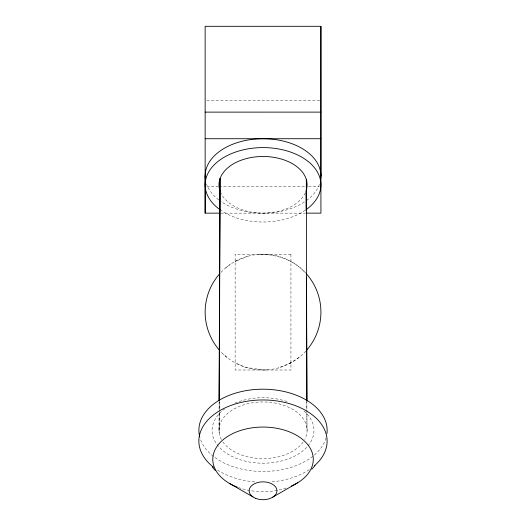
<?xml version="1.0" encoding="UTF-8"?>
<svg xmlns="http://www.w3.org/2000/svg" width="526" height="526" viewBox="0 0 526 526"><rect width="100%" height="100%" fill="white"/><g stroke="black" fill="none" stroke-linecap="round" stroke-linejoin="round"><path stroke-width="0.39" stroke-dasharray="2.63 1.97" d="M219.23 401.575L219.204 411.411L219.263 401.575M218.987 429.847L219.066 412.601M219.079 409.32L219.112 401.93M225.739 267.852L230.263 264.407M299.169 357.345L289.136 363.795L290.937 362.841L277.991 368.042M236.937 260.455L235.135 261.402L248.081 256.201M259.607 254.341C276.604 254.183 294.31 259.897 305.54 273.211M266.465 369.909L263.066 370.008L244.952 367.115L235.135 362.841M206.784 100.722L320.091 100.716M206.79 186.546L218.283 186.546M219.105 186.546L305.317 186.539M308.604 186.539L319.275 186.539M220.604 213.148L305.396 213.142M227.002 357.424L223.195 354.116M306.822 401.601L306.862 411.437L306.862 401.601M307.085 430.702L306.862 412.252L306.921 427.822M305.882 351.046A57.886 57.886 0 0 1 220.131 350.98M220.973 272.356A57.886 57.886 0 0 1 305.941 273.264M305.284 210.242A57.886 37.208 0 0 1 220.782 210.236M305.212 192.976A44.052 28.319 0 0 1 263.237 213.115A44.052 28.319 0 0 1 220.979 193.226M221.407 439.532A44.052 28.319 0 0 1 262.862 401.956A44.052 28.319 0 0 1 304.784 439.315M303.114 442.024A44.052 28.319 0 0 1 263.026 458.593A44.052 28.319 0 0 1 222.945 442.011M286.144 488.056A50.259 32.31 0 0 1 238.396 487.523M326.067 437.888A64.126 41.133 0.1 0 1 262.717 471.46A64.126 41.133 0.1 0 1 199.854 437.395M309.143 469.692A64.126 41.133 0.1 0 1 270.246 481.967M254.709 481.875A64.126 41.133 0.1 0 1 216.955 469.692M303.943 410.957A50.943 32.743 0 0 1 296.263 455.286A50.943 32.743 0 0 1 226.916 453.557A50.943 32.743 0 0 1 224.609 408.972M234.938 403.153A50.943 32.743 0 0 1 288.472 402.094M319.427 184.337A57.886 37.208 0 0 1 307.125 200.051M304.423 201.958A57.886 37.208 0 0 1 220.874 201.438M218.698 199.86A57.886 37.208 0 0 1 206.508 183.949M219.204 412.233L219.151 432.727L219.224 412.233M290.937 254.236L235.135 254.236L235.135 370.008L290.937 370.008L290.937 254.236"/><path stroke-width="0.79" d="M219.796 213.148L205.153 213.148L205.153 175.927M320.926 175.934L320.913 26.3L205.14 26.307L205.153 213.148M219.23 400.753L219.75 190.064M219.118 400.286L220.059 178.584L219.263 400.753M311.846 469.218L314.975 465.595M272.626 497.234L297.782 482.71M205.147 112.123L320.919 112.117M205.153 138.732L320.926 138.726M306.217 213.142L320.926 213.142L320.913 26.3M229.987 483.71L252.98 496.932M212.248 466.95L215.167 470.329M306.099 210.722L306.014 191.023A44.052 28.319 0 0 0 263.362 156.485A44.052 28.319 0 0 0 219.927 190.622M306.395 277.209L306.947 401.154M306.323 179.544L306.855 400.786M306.362 273.737A57.886 57.886 0 0 1 306.349 350.526M219.71 350.507A57.886 57.886 0 0 1 219.723 273.717M220.131 209.782A57.886 37.208 0 0 1 222.662 158.142A57.886 37.208 0 0 1 303.035 157.905A57.886 37.208 0 0 1 306.296 209.526M205.298 178.597A57.886 37.208 0 0 1 264.302 138.739A57.886 37.208 0 0 1 320.538 180.221M237.206 487.083A50.259 32.31 0 0 1 224.109 438.927A50.259 32.31 0 0 1 300.122 437.56A50.259 32.31 0 0 1 291.24 486.103M199.67 436.672A64.126 41.133 0.1 0 1 260.423 389.227A64.126 41.133 0.1 0 1 326.962 433.49M213.51 467.219A64.126 41.133 0.1 0 1 218.27 411.569A64.126 41.133 0.1 0 1 305.146 410.142A64.126 41.133 0.1 0 1 314.587 465.563M255.807 498.398A13.893 8.929 0 0 0 276.926 490.988A13.893 8.929 0 0 0 256.379 482.934A13.893 8.929 0 0 0 255.807 498.398"/></g></svg>
